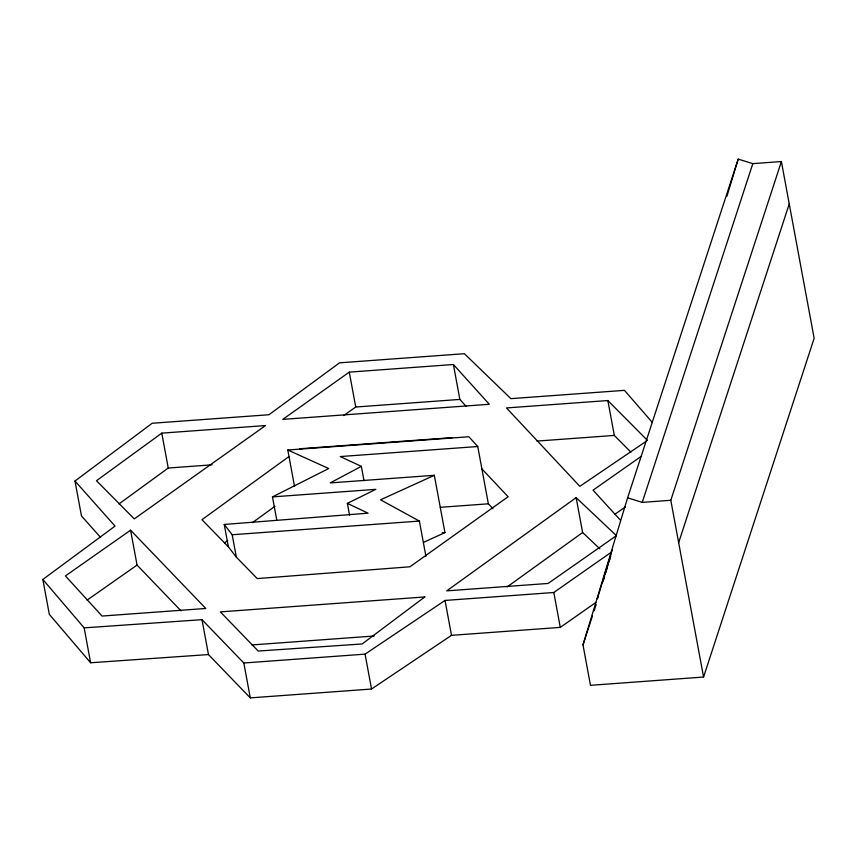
<?xml version="1.0" encoding="UTF-8"?>
<svg xmlns="http://www.w3.org/2000/svg" width="857" height="857" viewBox="0 0 857 857"><rect width="100%" height="100%" fill="white"/><g stroke="black" fill="none" stroke-linecap="round" stroke-linejoin="round"><path stroke-width="1.29" d="M602.675 582.128L604.56 575.84M606.06 570.805L607.945 564.517M604.485 576.311L603.499 579.782M605.171 574.029L607.077 567.623L605.235 573.922M607.849 565.063L610.527 556.107M582.985 644.903L627.603 497.842L738.198 159.113L752.821 163.633L781.391 161.545L814.15 338.301L703.565 677.041L590.473 685.311L582.985 644.903L592.455 615.862M726.94 196.189L738.198 159.113M611.437 552.786L597.329 598.818L598.347 595.711M609.488 560.071L610.645 556.289M611.769 551.758L612.444 549.701M594.105 610.816L596.172 604.506M627.603 497.842L642.236 502.373L752.821 163.633M703.565 677.041L670.806 500.284L781.391 161.545M678.658 542.642L789.243 203.902M100.612 537.468L81.458 515.903L74.987 481.013L152.182 423.262L268.959 414.734L339.522 362.832L464.376 353.705L510.911 398.655L624.464 390.353L652.402 422.522M595.894 602.439L560.285 627.388L451.5 635.337L371.542 689.028L250.287 697.887L208.455 654.566L90.617 662.761L49.32 614.351L42.85 579.461L115.031 526.102L74.987 481.013M161.78 433.139L96.487 480.713L134.27 518.903L265.509 425.565L161.78 433.139L168.24 468.029L119.016 503.905M288.916 456.567L201.952 519.696L228.38 546.852L236.35 557.146L257.239 578.571L409.946 566.788L508.115 496.739L481.902 468.918M224.523 542.899L227.737 540.563M252.44 522.631L274.979 506.273M576.15 497.628L446.754 590.859L548.126 583.446L616.408 535.657L576.15 497.628L582.621 532.518L599.868 548.812M507.14 586.906L582.621 532.518M349.27 372.131L282.778 419.373L489.315 404.279L453.396 364.514L349.27 372.131L355.741 407.021L343.743 415.538M130.585 530.194L65.411 575.925L102.058 616.054L205.787 608.47L130.585 530.194L137.056 565.084L181.073 610.902M87.082 600.146L137.056 565.084M641.625 456.063L593.055 490.172L620.489 520.242M614.63 514.457L625.428 506.873M42.85 579.461L84.157 627.87L201.995 619.675L243.827 662.997L365.071 654.137L445.029 600.446L553.815 592.498L610.998 552.422M646.403 441.173L579.835 486.337L506.476 407.943L607.849 400.54L647.496 440.434M364 480.691L361.354 466.369L330.202 482.909L434.317 475.303L444.944 532.593L423.422 542.406M276.822 520.338L272.472 496.899L328.713 468.543L287.791 450L294.54 486.455M349.527 515.089L347.353 503.37L375.837 489.347L272.472 496.899M434.317 475.303L380.54 499.824L419.384 521.067L425.897 556.214M228.38 546.852L224.234 524.452L368.06 513.182L347.353 503.37M355.741 407.021L459.855 399.416L465.994 406.197M299.65 448.779L452.11 437.627M287.791 450L468.886 436.759L477.745 446.518L488.361 503.809L492.882 508.608M168.24 468.029L212.129 464.826M536.953 441.087L614.308 435.431L630.913 452.132M477.745 446.518L340.24 456.567L361.354 466.369M440.305 507.323L488.361 503.809M642.236 502.373L670.806 500.284M224.234 524.452L232.193 534.747L419.384 521.067M442.266 532.786L444.944 532.593M252.044 644.935L374.188 636.001M607.849 400.54L614.308 435.431M553.815 592.498L560.285 627.388M453.396 364.514L459.855 399.416M445.029 600.446L451.5 635.337M365.071 654.137L371.542 689.028M232.193 534.747L236.35 557.146M243.827 662.997L250.287 697.887M201.995 619.675L208.455 654.566M84.157 627.87L90.617 662.761M424.815 596.943L362.157 643.961L258.214 651.052L220.345 611.887L424.815 596.943"/></g></svg>
